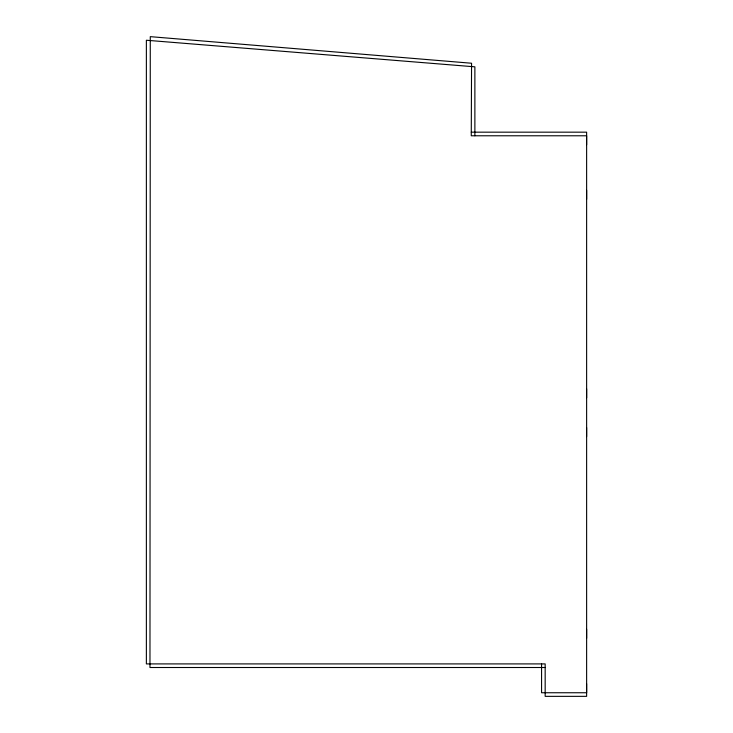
<?xml version="1.0" encoding="UTF-8"?>
<svg xmlns="http://www.w3.org/2000/svg" width="733" height="733" viewBox="0 0 733 733"><rect width="100%" height="100%" fill="white"/><g stroke="black" fill="none" stroke-linecap="round" stroke-linejoin="round"><path stroke-width="1.1" d="M471.264 132.169L586.629 132.169L586.629 696.35L545.169 696.35L545.169 663.906L146.371 663.906L146.371 40.242L474.874 66.831L474.874 135.779M545.169 667.506L149.972 667.506L150.274 36.65L471.566 63.24L471.264 135.779L586.629 135.779L586.629 144.786M586.629 190.296L586.629 199.312M586.62 388.829L586.629 397.845M586.62 427.596L586.629 436.602M586.62 629.262L586.629 638.278M586.62 683.733L586.629 692.749L541.568 692.749L541.568 663.906"/></g></svg>
